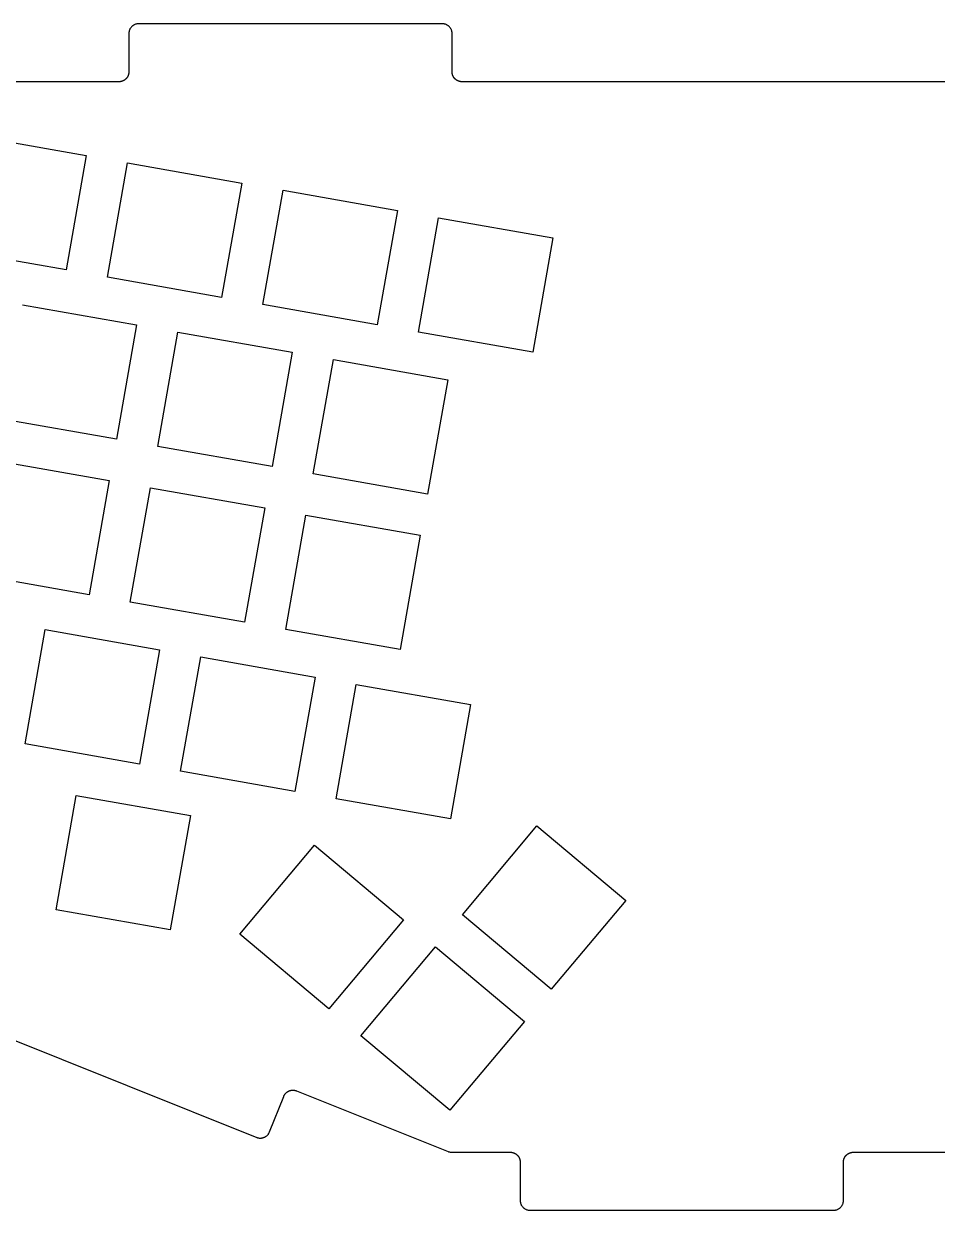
# Model space of a CAD drawing. Header units: metres. Extents: x -189 to 196, y -58 to 86.
# Drawn here: x -107.1 to 3.1, y -57.5 to 85.6 of the extents above; entities that cross this region are included whole.
import ezdxf

# ---------------------------------------------------------------- set-up
doc = ezdxf.new("R2010")
doc.units = ezdxf.units.M

msp = doc.modelspace()

# ---------------------------------------------------------------- linework, layer by layer
for p, q in [((-94.3889, 84.4608), (-94.3903, 84.4023)), ((-94.3846, 84.519), (-94.3889, 84.4608)), ((-94.3774, 84.577), (-94.3846, 84.519)), ((-94.3674, 84.6346), (-94.3774, 84.577)), ((-94.3546, 84.6916), (-94.3674, 84.6346)), ((-94.339, 84.748), (-94.3546, 84.6916)), ((-94.3207, 84.8034), (-94.339, 84.748)), ((-94.2997, 84.858), (-94.3207, 84.8034)), ((-94.276, 84.9114), (-94.2997, 84.858)), ((-94.2497, 84.9636), (-94.276, 84.9114)), ((-94.2209, 85.0144), (-94.2497, 84.9636)), ((-94.1897, 85.0638), (-94.2209, 85.0144)), ((-94.156, 85.1116), (-94.1897, 85.0638)), ((-94.12, 85.1577), (-94.156, 85.1116)), ((-94.0819, 85.2019), (-94.12, 85.1577)), ((-94.0416, 85.2442), (-94.0819, 85.2019)), ((-93.9993, 85.2845), (-94.0416, 85.2442)), ((-93.955, 85.3227), (-93.9993, 85.2845)), ((-93.9089, 85.3586), (-93.955, 85.3227)), ((-93.8611, 85.3923), (-93.9089, 85.3586)), ((-93.8118, 85.4236), (-93.8611, 85.3923)), ((-93.7609, 85.4524), (-93.8118, 85.4236)), ((-93.7087, 85.4786), (-93.7609, 85.4524)), ((-93.6553, 85.5023), (-93.7087, 85.4786)), ((-93.6008, 85.5234), (-93.6553, 85.5023)), ((-93.5453, 85.5417), (-93.6008, 85.5234)), ((-93.489, 85.5573), (-93.5453, 85.5417)), ((-93.432, 85.5701), (-93.489, 85.5573)), ((-93.3744, 85.5801), (-93.432, 85.5701)), ((-93.3164, 85.5872), (-93.3744, 85.5801)), ((-93.2581, 85.5915), (-93.3164, 85.5872)), ((-93.1997, 85.593), (-93.2581, 85.5915)), ((-56.5809, 85.593), (-93.1997, 85.593)), ((-56.5225, 85.5915), (-56.5809, 85.593)), ((-56.4642, 85.5872), (-56.5225, 85.5915)), ((-56.4062, 85.5801), (-56.4642, 85.5872)), ((-56.3486, 85.5701), (-56.4062, 85.5801)), ((-56.2916, 85.5573), (-56.3486, 85.5701)), ((-56.2353, 85.5417), (-56.2916, 85.5573)), ((-56.1798, 85.5234), (-56.2353, 85.5417)), ((-56.1253, 85.5023), (-56.1798, 85.5234)), ((-56.0719, 85.4786), (-56.1253, 85.5023)), ((-56.0197, 85.4524), (-56.0719, 85.4786)), ((-55.9688, 85.4236), (-56.0197, 85.4524)), ((-55.9195, 85.3923), (-55.9688, 85.4236)), ((-55.8717, 85.3586), (-55.9195, 85.3923)), ((-55.8256, 85.3227), (-55.8717, 85.3586)), ((-55.7814, 85.2845), (-55.8256, 85.3227)), ((-55.739, 85.2442), (-55.7814, 85.2845)), ((-55.6987, 85.2019), (-55.739, 85.2442)), ((-55.6606, 85.1577), (-55.6987, 85.2019)), ((-55.6246, 85.1116), (-55.6606, 85.1577)), ((-55.591, 85.0638), (-55.6246, 85.1116)), ((-55.5597, 85.0144), (-55.591, 85.0638)), ((-55.5309, 84.9636), (-55.5597, 85.0144)), ((-55.5046, 84.9114), (-55.5309, 84.9636)), ((-55.4809, 84.858), (-55.5046, 84.9114)), ((-55.4599, 84.8034), (-55.4809, 84.858)), ((-55.4416, 84.748), (-55.4599, 84.8034)), ((-55.426, 84.6916), (-55.4416, 84.748)), ((-55.4132, 84.6346), (-55.426, 84.6916)), ((-55.4032, 84.577), (-55.4132, 84.6346)), ((-55.396, 84.519), (-55.4032, 84.577)), ((-55.3917, 84.4608), (-55.396, 84.519)), ((-55.3903, 84.4023), (-55.3917, 84.4608)), ((-94.3903, 84.4023), (-94.3903, 79.7912)), ((-55.3903, 79.7912), (-55.3903, 84.4023)), ((-95.0587, 78.7139), (-95.0853, 78.7013)), ((-95.0327, 78.727), (-95.0587, 78.7139)), ((-95.0071, 78.7406), (-95.0327, 78.727)), ((-94.9815, 78.7552), (-95.0071, 78.7406)), ((-94.9565, 78.7701), (-94.9815, 78.7552)), ((-94.9315, 78.786), (-94.9565, 78.7701)), ((-94.9077, 78.8019), (-94.9315, 78.786)), ((-94.8836, 78.8189), (-94.9077, 78.8019)), ((-94.8602, 78.8362), (-94.8836, 78.8189)), ((-94.837, 78.8544), (-94.8602, 78.8362)), ((-94.8148, 78.8725), (-94.837, 78.8544)), ((-94.7924, 78.8918), (-94.8148, 78.8725)), ((-94.7707, 78.9115), (-94.7924, 78.8918)), ((-94.7498, 78.9314), (-94.7707, 78.9115)), ((-94.7287, 78.9525), (-94.7498, 78.9314)), ((-94.7089, 78.9733), (-94.7287, 78.9525)), ((-94.6892, 78.9951), (-94.7089, 78.9733)), ((-94.6698, 79.0175), (-94.6892, 78.9951)), ((-94.6517, 79.0396), (-94.6698, 79.0175)), ((-94.6335, 79.0629), (-94.6517, 79.0396)), ((-94.6163, 79.0862), (-94.6335, 79.0629)), ((-94.5993, 79.1103), (-94.6163, 79.0862)), ((-94.5833, 79.1341), (-94.5993, 79.1103)), ((-94.5675, 79.1592), (-94.5833, 79.1341)), ((-94.5525, 79.1841), (-94.5675, 79.1592)), ((-94.538, 79.2098), (-94.5525, 79.1841)), ((-94.5244, 79.2353), (-94.538, 79.2098)), ((-94.5112, 79.2614), (-94.5244, 79.2353)), ((-94.4986, 79.288), (-94.5112, 79.2614)), ((-94.4868, 79.3148), (-94.4986, 79.288)), ((-94.4757, 79.3415), (-94.4868, 79.3148)), ((-94.4653, 79.3686), (-94.4757, 79.3415)), ((-94.4553, 79.3964), (-94.4653, 79.3686)), ((-94.4461, 79.4244), (-94.4553, 79.3964)), ((-94.4377, 79.4518), (-94.4461, 79.4244)), ((-94.4299, 79.4802), (-94.4377, 79.4518)), ((-94.4228, 79.5085), (-94.4299, 79.4802)), ((-94.4163, 79.5375), (-94.4228, 79.5085)), ((-94.4108, 79.5652), (-94.4163, 79.5375)), ((-94.4056, 79.5948), (-94.4108, 79.5652)), ((-94.4014, 79.6231), (-94.4056, 79.5948)), ((-94.3978, 79.6528), (-94.4014, 79.6231)), ((-94.395, 79.6811), (-94.3978, 79.6528)), ((-94.3928, 79.7105), (-94.395, 79.6811)), ((-94.3914, 79.7399), (-94.3928, 79.7105)), ((-94.3905, 79.7756), (-94.3914, 79.7399)), ((-94.3903, 79.7912), (-94.3905, 79.7756)), ((-55.3901, 79.7756), (-55.3903, 79.7912)), ((-55.3892, 79.7399), (-55.3901, 79.7756)), ((-55.3878, 79.7105), (-55.3892, 79.7399)), ((-55.3856, 79.6811), (-55.3878, 79.7105)), ((-55.3828, 79.6528), (-55.3856, 79.6811)), ((-55.3792, 79.6231), (-55.3828, 79.6528)), ((-55.375, 79.5948), (-55.3792, 79.6231)), ((-55.3698, 79.5652), (-55.375, 79.5948)), ((-55.3643, 79.5375), (-55.3698, 79.5652)), ((-55.3578, 79.5085), (-55.3643, 79.5375)), ((-55.3507, 79.4802), (-55.3578, 79.5085)), ((-55.3429, 79.4518), (-55.3507, 79.4802)), ((-55.3345, 79.4244), (-55.3429, 79.4518)), ((-55.3253, 79.3964), (-55.3345, 79.4244)), ((-55.3153, 79.3686), (-55.3253, 79.3964)), ((-55.3049, 79.3415), (-55.3153, 79.3686)), ((-55.2938, 79.3148), (-55.3049, 79.3415)), ((-55.282, 79.288), (-55.2938, 79.3148)), ((-55.2694, 79.2614), (-55.282, 79.288)), ((-55.2563, 79.2353), (-55.2694, 79.2614)), ((-55.2426, 79.2098), (-55.2563, 79.2353)), ((-55.2281, 79.1841), (-55.2426, 79.2098)), ((-55.2131, 79.1592), (-55.2281, 79.1841)), ((-55.1973, 79.1341), (-55.2131, 79.1592)), ((-55.1813, 79.1103), (-55.1973, 79.1341)), ((-55.1644, 79.0862), (-55.1813, 79.1103)), ((-55.1471, 79.0629), (-55.1644, 79.0862)), ((-55.1289, 79.0396), (-55.1471, 79.0629)), ((-55.1108, 79.0175), (-55.1289, 79.0396)), ((-55.0914, 78.9951), (-55.1108, 79.0175)), ((-55.0717, 78.9733), (-55.0914, 78.9951)), ((-55.0519, 78.9525), (-55.0717, 78.9733)), ((-55.0308, 78.9314), (-55.0519, 78.9525)), ((-55.0099, 78.9115), (-55.0308, 78.9314)), ((-54.9882, 78.8918), (-55.0099, 78.9115)), ((-54.9658, 78.8725), (-54.9882, 78.8918)), ((-54.9436, 78.8544), (-54.9658, 78.8725)), ((-54.9204, 78.8362), (-54.9436, 78.8544)), ((-54.897, 78.8189), (-54.9204, 78.8362)), ((-54.873, 78.8019), (-54.897, 78.8189)), ((-54.8491, 78.786), (-54.873, 78.8019)), ((-54.8241, 78.7701), (-54.8491, 78.786)), ((-54.7991, 78.7552), (-54.8241, 78.7701)), ((-54.7735, 78.7406), (-54.7991, 78.7552)), ((-54.7479, 78.727), (-54.7735, 78.7406)), ((-54.7219, 78.7139), (-54.7479, 78.727)), ((-54.6953, 78.7013), (-54.7219, 78.7139)), ((-95.5885, 78.593), (-129.082, 78.593)), ((-95.573, 78.5932), (-95.5885, 78.593)), ((-95.5373, 78.594), (-95.573, 78.5932)), ((-95.5079, 78.5955), (-95.5373, 78.594)), ((-95.4785, 78.5976), (-95.5079, 78.5955)), ((-95.4502, 78.6004), (-95.4785, 78.5976)), ((-95.4205, 78.6041), (-95.4502, 78.6004)), ((-95.3921, 78.6083), (-95.4205, 78.6041)), ((-95.3625, 78.6134), (-95.3921, 78.6083)), ((-95.3349, 78.6189), (-95.3625, 78.6134)), ((-95.3059, 78.6255), (-95.3349, 78.6189)), ((-95.2775, 78.6326), (-95.3059, 78.6255)), ((-95.2492, 78.6404), (-95.2775, 78.6326)), ((-95.2217, 78.6487), (-95.2492, 78.6404)), ((-95.1938, 78.6579), (-95.2217, 78.6487)), ((-95.1659, 78.6679), (-95.1938, 78.6579)), ((-95.1388, 78.6784), (-95.1659, 78.6679)), ((-95.1121, 78.6895), (-95.1388, 78.6784)), ((-95.0853, 78.7013), (-95.1121, 78.6895)), ((-54.6685, 78.6895), (-54.6953, 78.7013)), ((-54.6418, 78.6784), (-54.6685, 78.6895)), ((-54.6147, 78.6679), (-54.6418, 78.6784)), ((-54.5869, 78.6579), (-54.6147, 78.6679)), ((-54.5589, 78.6487), (-54.5869, 78.6579)), ((-54.5314, 78.6404), (-54.5589, 78.6487)), ((-54.5031, 78.6326), (-54.5314, 78.6404)), ((-54.4747, 78.6255), (-54.5031, 78.6326)), ((-54.4457, 78.6189), (-54.4747, 78.6255)), ((-54.4181, 78.6134), (-54.4457, 78.6189)), ((-54.3885, 78.6083), (-54.4181, 78.6134)), ((-54.3601, 78.6041), (-54.3885, 78.6083)), ((-54.3304, 78.6004), (-54.3601, 78.6041)), ((-54.3021, 78.5976), (-54.3304, 78.6004)), ((-54.2727, 78.5955), (-54.3021, 78.5976)), ((-54.2433, 78.594), (-54.2727, 78.5955)), ((-54.2076, 78.5932), (-54.2433, 78.594)), ((-54.1921, 78.593), (-54.2076, 78.5932)), ((54.1921, 78.593), (-54.1921, 78.593)), ((-113.307, 72.1172), (-99.52, 69.6862)), ((-99.52, 69.6862), (-101.951, 55.8988)), ((-96.9778, 55.0219), (-94.5468, 68.8092)), ((-94.5468, 68.8092), (-80.7594, 66.3782)), ((-80.7594, 66.3782), (-83.1905, 52.5909)), ((-78.2172, 51.7139), (-75.7862, 65.5012)), ((-75.7862, 65.5012), (-61.9989, 63.0702)), ((-61.9989, 63.0702), (-64.4299, 49.2829)), ((-59.4566, 48.4059), (-57.0256, 62.1932)), ((-57.0256, 62.1932), (-43.2383, 59.7622)), ((-43.2383, 59.7622), (-45.6693, 45.9749)), ((-101.951, 55.8988), (-115.738, 58.3299)), ((-83.1905, 52.5909), (-96.9778, 55.0219)), ((-107.235, 51.7027), (-93.4477, 49.2716)), ((-64.4299, 49.2829), (-78.2172, 51.7139)), ((-93.4477, 49.2716), (-95.8788, 35.4843)), ((-90.9055, 34.6074), (-88.4745, 48.3947)), ((-88.4745, 48.3947), (-74.6871, 45.9636)), ((-45.6693, 45.9749), (-59.4566, 48.4059)), ((-74.6871, 45.9636), (-77.1182, 32.1763)), ((-72.145, 31.2994), (-69.7139, 45.0867)), ((-69.7139, 45.0867), (-55.9266, 42.6556)), ((-55.9266, 42.6556), (-58.3577, 28.8683)), ((-95.8788, 35.4843), (-109.666, 37.9154)), ((-77.1182, 32.1763), (-90.9055, 34.6074)), ((-110.543, 32.9421), (-96.7557, 30.511)), ((-96.7557, 30.511), (-99.1868, 16.7237)), ((-58.3577, 28.8683), (-72.145, 31.2994)), ((-94.2135, 15.8468), (-91.7825, 29.6341)), ((-91.7825, 29.6341), (-77.9951, 27.203)), ((-77.9951, 27.203), (-80.4262, 13.4157)), ((-75.453, 12.5388), (-73.0219, 26.3261)), ((-73.0219, 26.3261), (-59.2346, 23.895)), ((-59.2346, 23.895), (-61.6656, 10.1077)), ((-99.1868, 16.7237), (-112.974, 19.1548)), ((-80.4262, 13.4157), (-94.2135, 15.8468)), ((-106.902, -1.25981), (-104.471, 12.5275)), ((-104.471, 12.5275), (-90.6834, 10.0964)), ((-61.6656, 10.1077), (-75.453, 12.5388)), ((-90.6834, 10.0964), (-93.1145, -3.69089)), ((-88.1412, -4.56781), (-85.7101, 9.21948)), ((-85.7101, 9.21948), (-71.9228, 6.78841)), ((-71.9228, 6.78841), (-74.3539, -6.99889)), ((-69.3806, -7.87581), (-66.9496, 5.91148)), ((-66.9496, 5.91148), (-53.1623, 3.48041)), ((-53.1623, 3.48041), (-55.5933, -10.3069)), ((-93.1145, -3.69089), (-106.902, -1.25981)), ((-74.3539, -6.99889), (-88.1412, -4.56781)), ((-103.175, -21.2609), (-100.744, -7.47359)), ((-100.744, -7.47359), (-86.9562, -9.90466)), ((-55.5933, -10.3069), (-69.3806, -7.87581)), ((-86.9562, -9.90466), (-89.3873, -23.692)), ((-54.1553, -21.8579), (-45.1563, -11.1332)), ((-45.1563, -11.1332), (-34.4317, -20.1323)), ((-80.9935, -24.2059), (-71.9945, -13.4813)), ((-71.9945, -13.4813), (-61.2699, -22.4803)), ((-89.3873, -23.692), (-103.175, -21.2609)), ((-34.4317, -20.1323), (-43.4307, -30.8569)), ((-61.2699, -22.4803), (-70.2689, -33.2049)), ((-43.4307, -30.8569), (-54.1553, -21.8579)), ((-70.2689, -33.2049), (-80.9935, -24.2059)), ((-66.4004, -36.451), (-57.4014, -25.7264)), ((-57.4014, -25.7264), (-46.6767, -34.7254)), ((-112.966, -35.1205), (-78.9666, -48.7209)), ((-46.6767, -34.7254), (-55.6758, -45.45)), ((-55.6758, -45.45), (-66.4004, -36.451)), ((-77.4189, -48.0576), (-75.7063, -43.7761)), ((-75.7063, -43.7761), (-75.7005, -43.7623)), ((-75.7005, -43.7623), (-75.6863, -43.7291)), ((-75.6863, -43.7291), (-75.674, -43.7024)), ((-75.674, -43.7024), (-75.6611, -43.6759)), ((-75.6611, -43.6759), (-75.6479, -43.6505)), ((-75.6479, -43.6505), (-75.6337, -43.6247)), ((-75.6337, -43.6247), (-75.6189, -43.5993)), ((-75.6189, -43.5993), (-75.6037, -43.5746)), ((-75.6037, -43.5746), (-75.5876, -43.5499)), ((-75.5876, -43.5499), (-75.5712, -43.526)), ((-75.5712, -43.526), (-75.5541, -43.5023)), ((-75.5541, -43.5023), (-75.5363, -43.4789)), ((-75.5363, -43.4789), (-75.5183, -43.4564)), ((-75.5183, -43.4564), (-75.499, -43.4335)), ((-75.499, -43.4335), (-75.4801, -43.4121)), ((-75.4801, -43.4121), (-75.4603, -43.3908)), ((-75.4603, -43.3908), (-75.4396, -43.3696)), ((-75.4396, -43.3696), (-75.4189, -43.3494)), ((-75.4189, -43.3494), (-75.3972, -43.3293)), ((-75.3972, -43.3293), (-75.3756, -43.3102)), ((-75.3756, -43.3102), (-75.3529, -43.2911)), ((-75.3529, -43.2911), (-75.3304, -43.273)), ((-75.3304, -43.273), (-75.307, -43.2552)), ((-75.307, -43.2552), (-75.2831, -43.238)), ((-75.2831, -43.238), (-75.2595, -43.2218)), ((-75.2595, -43.2218), (-75.2347, -43.2057)), ((-75.2347, -43.2057), (-75.2101, -43.1905)), ((-75.2101, -43.1905), (-75.1845, -43.1756)), ((-75.1845, -43.1756), (-75.1592, -43.1617)), ((-75.1592, -43.1617), (-75.1332, -43.1482)), ((-75.1332, -43.1482), (-75.1068, -43.1353)), ((-75.1068, -43.1353), (-75.0803, -43.1232)), ((-75.0803, -43.1232), (-75.0535, -43.1117)), ((-75.0535, -43.1117), (-75.0263, -43.1008)), ((-75.0263, -43.1008), (-74.9991, -43.0907)), ((-74.9991, -43.0907), (-74.971, -43.081)), ((-74.971, -43.081), (-74.9437, -43.0724)), ((-74.9437, -43.0724), (-74.9153, -43.0642)), ((-74.9153, -43.0642), (-74.8874, -43.0568)), ((-74.8874, -43.0568), (-74.8589, -43.05)), ((-74.8589, -43.05), (-74.8298, -43.0439)), ((-74.8298, -43.0439), (-74.8016, -43.0386)), ((-74.8016, -43.0386), (-74.7725, -43.034)), ((-74.7725, -43.034), (-74.7439, -43.0301)), ((-74.7439, -43.0301), (-74.7143, -43.0268)), ((-74.7143, -43.0268), (-74.6855, -43.0243)), ((-74.6855, -43.0243), (-74.6564, -43.0225)), ((-74.6564, -43.0225), (-74.6271, -43.0215)), ((-74.6271, -43.0215), (-74.5979, -43.0211)), ((-74.5979, -43.0211), (-74.5688, -43.0215)), ((-74.5688, -43.0215), (-74.5393, -43.0226)), ((-74.5393, -43.0226), (-74.5102, -43.0244)), ((-74.5102, -43.0244), (-74.4816, -43.0268)), ((-74.4816, -43.0268), (-74.4522, -43.0301)), ((-74.4522, -43.0301), (-74.4232, -43.034)), ((-74.4232, -43.034), (-74.3944, -43.0387)), ((-74.3944, -43.0387), (-74.3657, -43.044)), ((-74.3657, -43.044), (-74.3369, -43.0501)), ((-74.3369, -43.0501), (-74.3089, -43.0567)), ((-74.3089, -43.0567), (-74.2801, -43.0643)), ((-74.2801, -43.0643), (-74.2526, -43.0723)), ((-74.2526, -43.0723), (-74.2245, -43.0812)), ((-74.2245, -43.0812), (-74.1969, -43.0907)), ((-74.1969, -43.0907), (-74.1631, -43.1033)), ((-74.1631, -43.1033), (-74.1486, -43.1089)), ((-74.1486, -43.1089), (-55.8663, -50.4222)), ((-77.9504, -48.6586), (-77.8999, -48.6291)), ((-77.8999, -48.6291), (-77.8509, -48.5973)), ((-77.8509, -48.5973), (-77.8036, -48.563)), ((-77.8036, -48.563), (-77.7579, -48.5265)), ((-77.7579, -48.5265), (-77.7141, -48.4878)), ((-77.7141, -48.4878), (-77.6723, -48.447)), ((-77.6723, -48.447), (-77.6325, -48.4042)), ((-77.6325, -48.4042), (-77.5949, -48.3595)), ((-77.5949, -48.3595), (-77.5595, -48.313)), ((-77.5595, -48.313), (-77.5264, -48.2648)), ((-77.5264, -48.2648), (-77.4958, -48.2151)), ((-77.4958, -48.2151), (-77.4676, -48.1639)), ((-77.4676, -48.1639), (-77.442, -48.1113)), ((-77.442, -48.1113), (-77.4189, -48.0576)), ((-78.9666, -48.7209), (-78.9118, -48.7413)), ((-78.9118, -48.7413), (-78.8561, -48.7589)), ((-78.8561, -48.7589), (-78.7996, -48.7738)), ((-78.7996, -48.7738), (-78.7424, -48.7859)), ((-78.7424, -48.7859), (-78.6848, -48.7952)), ((-78.6848, -48.7952), (-78.6267, -48.8017)), ((-78.6267, -48.8017), (-78.5683, -48.8053)), ((-78.5683, -48.8053), (-78.5099, -48.806)), ((-78.5099, -48.806), (-78.4515, -48.8038)), ((-78.4515, -48.8038), (-78.3933, -48.7988)), ((-78.3933, -48.7988), (-78.3354, -48.791)), ((-78.3354, -48.791), (-78.2779, -48.7803)), ((-78.2779, -48.7803), (-78.2211, -48.7668)), ((-78.2211, -48.7668), (-78.1649, -48.7505)), ((-78.1649, -48.7505), (-78.1097, -48.7315)), ((-78.1097, -48.7315), (-78.0554, -48.7098)), ((-78.0554, -48.7098), (-78.0023, -48.6855)), ((-78.0023, -48.6855), (-77.9504, -48.6586)), ((-55.8663, -50.4222), (-55.8116, -50.4425)), ((-55.8116, -50.4425), (-55.7559, -50.4602)), ((-55.7559, -50.4602), (-55.6993, -50.4751)), ((-55.6993, -50.4751), (-55.6422, -50.4872)), ((-55.6422, -50.4872), (-55.5845, -50.4965)), ((-55.5845, -50.4965), (-55.5264, -50.5029)), ((-55.5264, -50.5029), (-55.4681, -50.5065)), ((-55.4681, -50.5065), (-55.4241, -50.5073)), ((-55.4241, -50.5073), (-48.3805, -50.5073)), ((-48.3805, -50.5073), (-48.3649, -50.5075)), ((-48.3649, -50.5075), (-48.3292, -50.5084)), ((-48.3292, -50.5084), (-48.2999, -50.5099)), ((-48.2999, -50.5099), (-48.2704, -50.512)), ((-48.2704, -50.512), (-48.2421, -50.5148)), ((-48.2421, -50.5148), (-48.2124, -50.5185)), ((-48.2124, -50.5185), (-48.1841, -50.5227)), ((-48.1841, -50.5227), (-48.1545, -50.5278)), ((-48.1545, -50.5278), (-48.1268, -50.5333)), ((-48.1268, -50.5333), (-48.0978, -50.5398)), ((-48.0978, -50.5398), (-48.0695, -50.5469)), ((-48.0695, -50.5469), (-48.0411, -50.5548)), ((-48.0411, -50.5548), (-48.0137, -50.5631)), ((-48.0137, -50.5631), (-47.9857, -50.5723)), ((-47.9857, -50.5723), (-47.9579, -50.5823)), ((-47.9579, -50.5823), (-47.9308, -50.5928)), ((-47.9308, -50.5928), (-47.9041, -50.6038)), ((-47.9041, -50.6038), (-47.8773, -50.6157)), ((-47.8773, -50.6157), (-47.8507, -50.6283)), ((-47.8507, -50.6283), (-47.8246, -50.6414)), ((-47.8246, -50.6414), (-47.7991, -50.655)), ((-47.7991, -50.655), (-47.7734, -50.6696)), ((-47.7734, -50.6696), (-47.7485, -50.6845)), ((-47.7485, -50.6845), (-47.7234, -50.7004)), ((-47.7234, -50.7004), (-47.6996, -50.7163)), ((-47.6996, -50.7163), (-47.6755, -50.7333)), ((-47.6755, -50.7333), (-47.6522, -50.7506)), ((-47.6522, -50.7506), (-47.6289, -50.7687)), ((-47.6289, -50.7687), (-47.6068, -50.7869)), ((-47.6068, -50.7869), (-47.5844, -50.8062)), ((-47.5844, -50.8062), (-47.5627, -50.8259)), ((-47.5627, -50.8259), (-47.5418, -50.8458)), ((-47.5418, -50.8458), (-47.5207, -50.8669)), ((-47.5207, -50.8669), (-47.5009, -50.8877)), ((-47.5009, -50.8877), (-47.4812, -50.9095)), ((-47.4812, -50.9095), (-47.4618, -50.9319)), ((-47.4618, -50.9319), (-47.4437, -50.954)), ((-47.4437, -50.954), (-47.4255, -50.9773)), ((-47.4255, -50.9773), (-47.4082, -51.0006)), ((-47.4082, -51.0006), (-47.3912, -51.0247)), ((-47.3912, -51.0247), (-47.3753, -51.0485)), ((-47.3753, -51.0485), (-47.3594, -51.0736)), ((-47.3594, -51.0736), (-47.3445, -51.0985)), ((-47.3445, -51.0985), (-47.33, -51.1242)), ((-47.33, -51.1242), (-47.3163, -51.1497)), ((-47.3163, -51.1497), (-47.3032, -51.1758)), ((-47.3032, -51.1758), (-47.2906, -51.2024)), ((-47.2906, -51.2024), (-47.2788, -51.2291)), ((-47.2788, -51.2291), (-47.2677, -51.2559)), ((-47.2677, -51.2559), (-47.2572, -51.283)), ((-47.2572, -51.283), (-47.2473, -51.3108)), ((-47.2473, -51.3108), (-47.238, -51.3388)), ((-47.238, -51.3388), (-47.2297, -51.3662)), ((-47.2297, -51.3662), (-47.2219, -51.3945)), ((-47.2219, -51.3945), (-47.2148, -51.4229)), ((-47.2148, -51.4229), (-47.2083, -51.4519)), ((-47.2083, -51.4519), (-47.2027, -51.4795)), ((-47.2027, -51.4795), (-47.1976, -51.5092)), ((-47.1976, -51.5092), (-47.1934, -51.5375)), ((-8.17113, -51.5375), (-8.16693, -51.5092)), ((-8.16693, -51.5092), (-8.16179, -51.4795)), ((-8.16179, -51.4795), (-8.15628, -51.4519)), ((-8.15628, -51.4519), (-8.14977, -51.4229)), ((-8.14977, -51.4229), (-8.14267, -51.3945)), ((-8.14267, -51.3945), (-8.13483, -51.3662)), ((-8.13483, -51.3662), (-8.12651, -51.3388)), ((-8.12651, -51.3388), (-8.11728, -51.3108)), ((-8.11728, -51.3108), (-8.1073, -51.283)), ((-8.1073, -51.283), (-8.09685, -51.2559)), ((-8.09685, -51.2559), (-8.08577, -51.2291)), ((-8.08577, -51.2291), (-8.07393, -51.2024)), ((-8.07393, -51.2024), (-8.06133, -51.1758)), ((-8.06133, -51.1758), (-8.04822, -51.1497)), ((-8.04822, -51.1497), (-8.03458, -51.1242)), ((-8.03458, -51.1242), (-8.02003, -51.0985)), ((-8.02003, -51.0985), (-8.0051, -51.0736)), ((-8.0051, -51.0736), (-7.98923, -51.0485)), ((-7.98923, -51.0485), (-7.9733, -51.0247)), ((-7.9733, -51.0247), (-7.95631, -51.0006)), ((-7.95631, -51.0006), (-7.93904, -50.9773)), ((-7.93904, -50.9773), (-7.92087, -50.954)), ((-7.92087, -50.954), (-7.90273, -50.9319)), ((-7.90273, -50.9319), (-7.88338, -50.9095)), ((-7.88338, -50.9095), (-7.86368, -50.8877)), ((-7.86368, -50.8877), (-7.84384, -50.8669)), ((-7.84384, -50.8669), (-7.82272, -50.8458)), ((-7.82272, -50.8458), (-7.80188, -50.8259)), ((-7.80188, -50.8259), (-7.78015, -50.8062)), ((-7.78015, -50.8062), (-7.75772, -50.7869)), ((-7.75772, -50.7869), (-7.73561, -50.7687)), ((-7.73561, -50.7687), (-7.71233, -50.7506)), ((-7.71233, -50.7506), (-7.68901, -50.7333)), ((-7.68901, -50.7333), (-7.66492, -50.7163)), ((-7.66492, -50.7163), (-7.64108, -50.7004)), ((-7.64108, -50.7004), (-7.61604, -50.6845)), ((-7.61604, -50.6845), (-7.59111, -50.6696)), ((-7.59111, -50.6696), (-7.56544, -50.655)), ((-7.56544, -50.655), (-7.5399, -50.6414)), ((-7.5399, -50.6414), (-7.51385, -50.6283)), ((-7.51385, -50.6283), (-7.48723, -50.6157)), ((-7.48723, -50.6157), (-7.46046, -50.6038)), ((-7.46046, -50.6038), (-7.43373, -50.5928)), ((-7.43373, -50.5928), (-7.40665, -50.5823)), ((-7.40665, -50.5823), (-7.37881, -50.5723)), ((-7.37881, -50.5723), (-7.35083, -50.5631)), ((-7.35083, -50.5631), (-7.32341, -50.5548)), ((-7.32341, -50.5548), (-7.29506, -50.5469)), ((-7.29506, -50.5469), (-7.26671, -50.5398)), ((-7.26671, -50.5398), (-7.2377, -50.5333)), ((-7.2377, -50.5333), (-7.21007, -50.5278)), ((-7.21007, -50.5278), (-7.18045, -50.5227)), ((-7.18045, -50.5227), (-7.1521, -50.5185)), ((-7.1521, -50.5185), (-7.12239, -50.5148)), ((-7.12239, -50.5148), (-7.0941, -50.512)), ((-7.0941, -50.512), (-7.06468, -50.5099)), ((-7.06468, -50.5099), (-7.03529, -50.5084)), ((-7.03529, -50.5084), (-6.99959, -50.5075)), ((-6.99959, -50.5075), (-6.98402, -50.5073)), ((-6.98402, -50.5073), (6.98402, -50.5073)), ((-47.1934, -51.5375), (-47.1897, -51.5672)), ((-47.1897, -51.5672), (-47.187, -51.5955)), ((-47.187, -51.5955), (-47.1848, -51.6249)), ((-47.1848, -51.6249), (-47.1833, -51.6543)), ((-47.1833, -51.6543), (-47.1825, -51.69)), ((-47.1825, -51.69), (-47.1823, -51.7056)), ((-47.1823, -51.7056), (-47.1823, -56.3167)), ((-8.18227, -51.7056), (-8.18207, -51.69)), ((-8.18227, -56.3167), (-8.18227, -51.7056)), ((-8.18207, -51.69), (-8.1812, -51.6543)), ((-8.1812, -51.6543), (-8.17975, -51.6249)), ((-8.17975, -51.6249), (-8.17758, -51.5955)), ((-8.17758, -51.5955), (-8.17479, -51.5672)), ((-8.17479, -51.5672), (-8.17113, -51.5375)), ((-47.1823, -56.3167), (-47.1808, -56.3751)), ((-47.1808, -56.3751), (-47.1765, -56.4334)), ((-47.1765, -56.4334), (-47.1694, -56.4914)), ((-47.1694, -56.4914), (-47.1594, -56.549)), ((-47.1594, -56.549), (-47.1466, -56.606)), ((-47.1466, -56.606), (-47.131, -56.6623)), ((-47.131, -56.6623), (-47.1127, -56.7178)), ((-47.1127, -56.7178), (-47.0916, -56.7723)), ((-47.0916, -56.7723), (-47.0679, -56.8258)), ((-47.0679, -56.8258), (-47.0417, -56.878)), ((-47.0417, -56.878), (-47.0129, -56.9288)), ((-47.0129, -56.9288), (-46.9816, -56.9782)), ((-46.9816, -56.9782), (-46.948, -57.026)), ((-46.948, -57.026), (-46.912, -57.072)), ((-46.912, -57.072), (-46.8738, -57.1163)), ((-46.8738, -57.1163), (-46.8335, -57.1586)), ((-46.8335, -57.1586), (-46.7912, -57.1989)), ((-46.7912, -57.1989), (-46.747, -57.2371)), ((-46.747, -57.2371), (-46.7009, -57.273)), ((-8.66364, -57.273), (-8.61757, -57.2371)), ((-8.61757, -57.2371), (-8.57332, -57.1989)), ((-8.57332, -57.1989), (-8.53099, -57.1586)), ((-8.53099, -57.1586), (-8.49069, -57.1163)), ((-8.49069, -57.1163), (-8.45253, -57.072)), ((-8.45253, -57.072), (-8.41658, -57.026)), ((-8.41658, -57.026), (-8.38292, -56.9782)), ((-8.38292, -56.9782), (-8.35165, -56.9288)), ((-8.35165, -56.9288), (-8.32286, -56.878)), ((-8.32286, -56.878), (-8.29659, -56.8258)), ((-8.29659, -56.8258), (-8.2729, -56.7723)), ((-8.2729, -56.7723), (-8.25186, -56.7178)), ((-8.25186, -56.7178), (-8.23354, -56.6623)), ((-8.23354, -56.6623), (-8.21796, -56.606)), ((-8.21796, -56.606), (-8.20515, -56.549)), ((-8.20515, -56.549), (-8.19516, -56.4914)), ((-8.19516, -56.4914), (-8.188, -56.4334)), ((-8.188, -56.4334), (-8.1837, -56.3751)), ((-8.1837, -56.3751), (-8.18227, -56.3167)), ((-46.7009, -57.273), (-46.6531, -57.3067)), ((-46.6531, -57.3067), (-46.6037, -57.338)), ((-46.6037, -57.338), (-46.5529, -57.3667)), ((-46.5529, -57.3667), (-46.5007, -57.393)), ((-46.5007, -57.393), (-46.4473, -57.4167)), ((-46.4473, -57.4167), (-46.3927, -57.4377)), ((-46.3927, -57.4377), (-46.3373, -57.4561)), ((-46.3373, -57.4561), (-46.2809, -57.4716)), ((-46.2809, -57.4716), (-46.2239, -57.4845)), ((-46.2239, -57.4845), (-46.1663, -57.4944)), ((-46.1663, -57.4944), (-46.1083, -57.5016)), ((-46.1083, -57.5016), (-46.0501, -57.5059)), ((-46.0501, -57.5059), (-45.9916, -57.5073)), ((-45.9916, -57.5073), (-9.37289, -57.5073)), ((-9.37289, -57.5073), (-9.31447, -57.5059)), ((-9.31447, -57.5059), (-9.2562, -57.5016)), ((-9.2562, -57.5016), (-9.1982, -57.4944)), ((-9.1982, -57.4944), (-9.14061, -57.4845)), ((-9.14061, -57.4845), (-9.0836, -57.4716)), ((-9.0836, -57.4716), (-9.02727, -57.4561)), ((-9.02727, -57.4561), (-8.97179, -57.4377)), ((-8.97179, -57.4377), (-8.91727, -57.4167)), ((-8.91727, -57.4167), (-8.86383, -57.393)), ((-8.86383, -57.393), (-8.81163, -57.3667)), ((-8.81163, -57.3667), (-8.76079, -57.338)), ((-8.76079, -57.338), (-8.71143, -57.3067)), ((-8.71143, -57.3067), (-8.66364, -57.273))]:
    msp.add_line(p, q)

doc.saveas('drawing.dxf')
